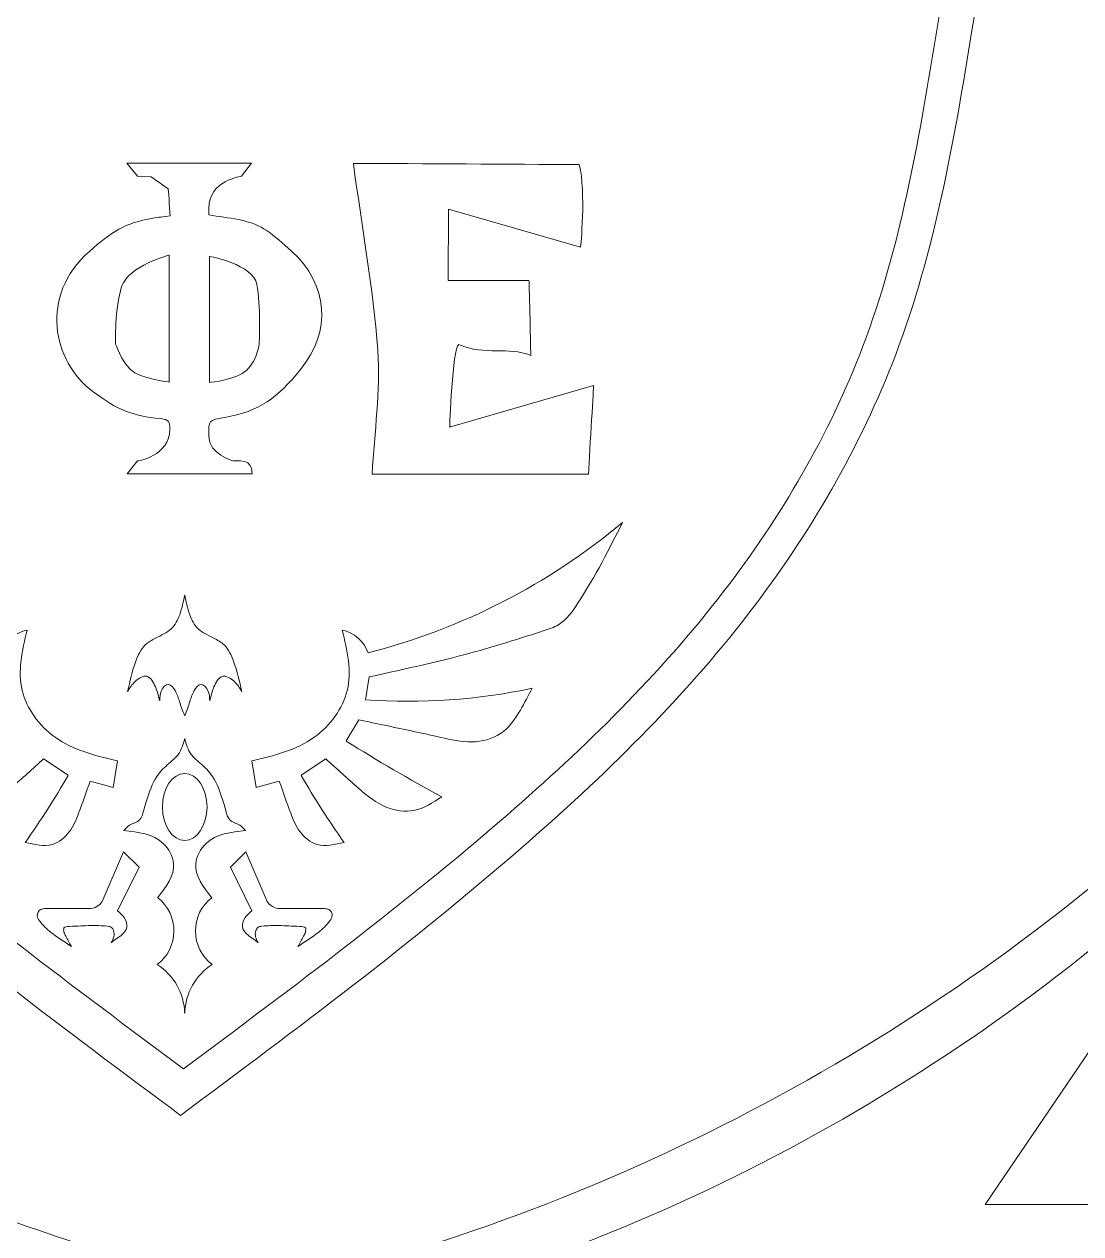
# Model space of a CAD drawing. Header units: inches. Extents: x 0 to 12, y 0 to 12.
# Drawn here: x 9.781 to 10.768, y 6.885 to 8.014 of the extents above; entities that cross this region are included whole.
import ezdxf

# ---------------------------------------------------------------- set-up
doc = ezdxf.new("R2010")
doc.units = ezdxf.units.IN
doc.header["$MEASUREMENT"] = 0

msp = doc.modelspace()

# ---------------------------------------------------------------- linework, layer by layer
at = {"color": 250, "lineweight": 0}
msp.add_line((10.6666, 8.0085), (10.7591, 8.5437), dxfattribs=at)
at = {"color": 5, "lineweight": 0}
for p, q in [((10.6324, 8.0013), (10.7203, 8.5097)), ((10.1003, 7.3838), (10.1035, 7.4051)), ((10.0822, 7.3453), (10.0939, 7.365)), ((9.8226, 7.3132), (9.7994, 7.3286)), ((9.8685, 7.3267), (9.8647, 7.3019)), ((9.9942, 7.3267), (9.998, 7.3019)), ((10.0401, 7.3132), (10.0633, 7.3286)), ((9.8647, 7.3019), (9.843, 7.3076)), ((9.998, 7.3019), (10.0197, 7.3076)), ((9.8544, 7.1954), (9.8743, 7.2418)), ((9.8743, 7.2418), (9.8887, 7.2274)), ((9.9884, 7.2418), (9.974, 7.2274)), ((10.0083, 7.1954), (9.9884, 7.2418)), ((9.8887, 7.2274), (9.8687, 7.1866)), ((9.974, 7.2274), (9.994, 7.1866)), ((9.8007, 7.1887), (9.8424, 7.1887)), ((10.062, 7.1887), (10.0203, 7.1887)), ((10.7774, 7.0572), (10.6789, 6.9125)), ((10.6789, 6.9125), (10.8758, 6.9125))]:
    msp.add_line(p, q, dxfattribs=at)
for centre, radius, start, end in [((9.9531, 8.0128), 0.604, 284.3341, 309.8666), ((9.7906, 7.4172), 0.0322, 101.4674, 161.1937), ((10.0721, 7.4172), 0.0322, 18.8063, 78.5326), ((10.1406, 7.9329), 0.5506, 265.8076, 282.0733), ((10.8737, 8.5997), 1.4833, 237.7506, 241.7403), ((9.1629, 7.6924), 0.7609, 324.5017, 330.1066), ((10.6998, 7.6924), 0.7609, 209.8934, 215.4983), ((10.3569, 8.5598), 1.8077, 227.0707, 255.8739), ((9.6455, 8.5598), 1.8077, 284.1261, 312.9293), ((9.8421, 7.2034), 0.0146, 271.0459, 327.1361), ((9.8821, 7.1679), 0.0392, 306.8379, 52.1804), ((9.9806, 7.1679), 0.0392, 127.8196, 233.1621), ((10.0206, 7.2034), 0.0146, 212.8639, 268.9541), ((9.8753, 7.0894), 0.0561, 1.9204, 57.3192), ((9.9874, 7.0894), 0.0561, 122.6808, 178.0796)]:
    msp.add_arc(centre, radius, start, end, dxfattribs=at)
at = {"color": 250, "lineweight": 0}
for centre, start, end in [((10.419, 8.686), 227.0707, 255.8739), ((9.578, 8.686), 284.1261, 312.9293)]:
    msp.add_arc(centre, 1.9029, start, end, dxfattribs=at)
at = {"color": 5, "lineweight": 0}
msp.add_ellipse((9.9314, 7.2837), major_axis=(0, 0.0313), ratio=0.665933, dxfattribs=at)
for points, knots in [([(10.2675, 8.443), (10.2953, 8.4312), (10.3155, 8.4123), (10.3297, 8.3849), (10.349, 8.3474), (10.3579, 8.308), (10.3579, 8.2663), (10.3579, 8.2576), (10.3565, 8.2489), (10.3557, 8.2402), (10.3563, 8.2318), (10.359, 8.223), (10.3571, 8.2153), (10.3515, 8.1922), (10.3441, 8.1695), (10.3372, 8.1467), (10.3355, 8.141), (10.333, 8.1355), (10.3308, 8.1299), (10.3202, 8.1185), (10.3096, 8.1071), (10.2991, 8.0957), (10.2987, 8.0952), (10.299, 8.0941), (10.2989, 8.0933), (10.2989, 8.0933), (10.299, 8.0936), (10.299, 8.0936), (10.2755, 8.0731), (10.2455, 8.0687), (10.217, 8.061), (10.2085, 8.0587), (10.1992, 8.059), (10.1903, 8.059), (10.036, 8.0589), (9.8817, 8.0588), (9.7274, 8.0592), (9.7155, 8.0592), (9.7109, 8.0549), (9.7079, 8.0442), (9.7009, 8.0193), (9.6925, 7.9949), (9.6853, 7.9701), (9.6829, 7.9616), (9.6793, 7.9581), (9.6696, 7.9581), (9.5467, 7.9584), (9.4237, 7.9582), (9.3007, 7.9578), (9.2891, 7.9577), (9.2847, 7.9625), (9.2846, 7.9732), (9.29, 7.9727), (9.2954, 7.9722), (9.3008, 7.9718), (9.3061, 7.9715), (9.3114, 7.9711), (9.3166, 7.9711), (9.4057, 7.971), (9.4947, 7.971), (9.5837, 7.971), (9.6085, 7.971), (9.6333, 7.9708), (9.6581, 7.9713), (9.6621, 7.9714), (9.6686, 7.9738), (9.6697, 7.9768), (9.6806, 8.0077), (9.6907, 8.039), (9.7011, 8.0702), (9.7059, 8.0706), (9.7107, 8.0714), (9.7155, 8.0714), (9.7733, 8.0715), (9.8311, 8.0714), (9.8888, 8.0715), (9.8931, 8.0715), (9.8975, 8.0719), (9.9028, 8.0721), (9.9028, 8.0907), (9.9029, 8.1081), (9.9028, 8.1255), (9.9025, 8.1621), (9.9021, 8.1987), (9.9018, 8.2353), (9.9056, 8.2392), (9.9094, 8.2431), (9.9131, 8.2471), (9.9144, 8.2439), (9.9168, 8.2408), (9.9168, 8.2377), (9.9171, 8.1897), (9.9171, 8.1416), (9.9172, 8.0936), (9.916, 8.088), (9.9144, 8.0825), (9.9138, 8.0769), (9.9136, 8.0753), (9.916, 8.0734), (9.9172, 8.0716), (9.9789, 8.0716), (10.0406, 8.0716), (10.1033, 8.0716), (10.1033, 8.0834), (10.1034, 8.0935), (10.1033, 8.1037), (10.103, 8.1476), (10.1027, 8.1916), (10.1024, 8.2355), (10.1063, 8.2401), (10.1102, 8.2448), (10.1141, 8.2494), (10.1154, 8.2463), (10.1177, 8.2432), (10.1177, 8.2401), (10.118, 8.1927), (10.1181, 8.1453), (10.1182, 8.0978), (10.1165, 8.0895), (10.1149, 8.0812), (10.1132, 8.0729), (10.1172, 8.0724), (10.1212, 8.0714), (10.1251, 8.0715), (10.1523, 8.072), (10.1796, 8.0725), (10.2068, 8.0735), (10.2655, 8.0756), (10.3099, 8.1083), (10.3287, 8.1638), (10.3431, 8.2065), (10.3452, 8.2503), (10.341, 8.295), (10.3354, 8.3543), (10.3157, 8.4049), (10.26, 8.4349), (10.2625, 8.4376), (10.265, 8.4403), (10.2675, 8.443)], [0, 0, 0, 0, 1, 1, 1, 2, 2, 2, 3, 3, 3, 4, 4, 4, 5, 5, 5, 6, 6, 6, 7, 7, 7, 8, 8, 8, 9, 9, 9, 10, 10, 10, 11, 11, 11, 12, 12, 12, 13, 13, 13, 14, 14, 14, 15, 15, 15, 16, 16, 16, 17, 17, 17, 18, 18, 18, 19, 19, 19, 20, 20, 20, 21, 21, 21, 22, 22, 22, 23, 23, 23, 24, 24, 24, 25, 25, 25, 26, 26, 26, 27, 27, 27, 28, 28, 28, 29, 29, 29, 30, 30, 30, 31, 31, 31, 32, 32, 32, 33, 33, 33, 34, 34, 34, 35, 35, 35, 36, 36, 36, 37, 37, 37, 38, 38, 38, 39, 39, 39, 40, 40, 40, 41, 41, 41, 42, 42, 42, 43, 43, 43, 44, 44, 44, 45, 45, 45, 46, 46, 46, 46]), ([(9.9302, 7.0392), (9.8275, 7.1156), (9.6472, 7.2498), (9.422, 7.4692), (9.2761, 7.7186), (9.2439, 7.9034), (9.2281, 8.0013)], [0, 0, 0, 0, 0.0808468, 0.1419248, 0.197496, 0.2597021, 0.2597021, 0.2597021, 0.2597021]), ([(9.9302, 7.0392), (10.033, 7.1156), (10.2133, 7.2498), (10.4385, 7.4692), (10.5844, 7.7186), (10.6166, 7.9034), (10.6324, 8.0013)], [0, 0, 0, 0, 0.0808468, 0.1419248, 0.197496, 0.2597021, 0.2597021, 0.2597021, 0.2597021]), ([(10.1035, 7.4051), (10.1384, 7.4127), (10.1934, 7.4246), (10.2512, 7.4432), (10.2852, 7.4541), (10.3108, 7.4911), (10.3276, 7.5242), (10.3403, 7.5492)], [0, 0, 0, 0, 0.02753964, 0.04351363, 0.0474821, 0.05463243, 0.07669562, 0.07669562, 0.07669562, 0.07669562]), ([(9.9314, 7.4817), (9.9302, 7.4755), (9.928, 7.4643), (9.9197, 7.4481), (9.9056, 7.4425), (9.8921, 7.4345), (9.8834, 7.416), (9.8802, 7.4009), (9.8781, 7.3914)], [0, 0, 0, 0, 0.00496667, 0.00889983, 0.01334248, 0.01630321, 0.02086423, 0.02843291, 0.02843291, 0.02843291, 0.02843291]), ([(9.9314, 7.4817), (9.9326, 7.4755), (9.9347, 7.4643), (9.943, 7.4481), (9.9571, 7.4425), (9.9706, 7.4345), (9.9793, 7.416), (9.9825, 7.4009), (9.9846, 7.3914)], [0, 0, 0, 0, 0.00496667, 0.00889983, 0.01334248, 0.01630321, 0.02086423, 0.02843291, 0.02843291, 0.02843291, 0.02843291]), ([(9.8685, 7.3267), (9.848, 7.3316), (9.8098, 7.3407), (9.7709, 7.3923), (9.7797, 7.4296), (9.7842, 7.4488)], [0, 0, 0, 0, 0.01607831, 0.02987121, 0.04449574, 0.04449574, 0.04449574, 0.04449574]), ([(9.9942, 7.3267), (10.0148, 7.3316), (10.0529, 7.3407), (10.0918, 7.3923), (10.0831, 7.4296), (10.0785, 7.4488)], [0, 0, 0, 0, 0.01607831, 0.02987121, 0.04449574, 0.04449574, 0.04449574, 0.04449574]), ([(9.908, 7.3828), (9.9069, 7.387), (9.905, 7.3951), (9.8972, 7.4091), (9.884, 7.4013), (9.8801, 7.3947), (9.8781, 7.3914)], [0, 0, 0, 0, 0.00351206, 0.00679766, 0.00978558, 0.01288207, 0.01288207, 0.01288207, 0.01288207]), ([(9.9314, 7.3687), (9.9296, 7.3732), (9.9265, 7.3811), (9.9239, 7.3913), (9.9163, 7.4009), (9.9082, 7.392), (9.9081, 7.386), (9.908, 7.3828)], [0, 0, 0, 0, 0.00367448, 0.00651244, 0.00872326, 0.0109429, 0.0134626, 0.0134626, 0.0134626, 0.0134626]), ([(9.9314, 7.3687), (9.9331, 7.3732), (9.9362, 7.3811), (9.9388, 7.3913), (9.9464, 7.4009), (9.9545, 7.392), (9.9547, 7.386), (9.9547, 7.3828)], [0, 0, 0, 0, 0.00367448, 0.00651244, 0.00872326, 0.0109429, 0.0134626, 0.0134626, 0.0134626, 0.0134626]), ([(9.9547, 7.3828), (9.9558, 7.387), (9.9577, 7.3951), (9.9656, 7.4091), (9.9787, 7.4013), (9.9826, 7.3947), (9.9846, 7.3914)], [0, 0, 0, 0, 0.00351206, 0.00679766, 0.00978558, 0.01288207, 0.01288207, 0.01288207, 0.01288207]), ([(10.0939, 7.365), (10.1194, 7.3597), (10.1545, 7.3524), (10.1987, 7.3421), (10.2285, 7.3495), (10.2446, 7.3723), (10.2523, 7.3877), (10.2558, 7.3946)], [0, 0, 0, 0, 0.02023305, 0.02779216, 0.03497388, 0.04239776, 0.04841567, 0.04841567, 0.04841567, 0.04841567]), ([(9.9314, 7.3475), (9.9299, 7.3422), (9.9274, 7.3335), (9.9166, 7.3243), (9.9042, 7.3133), (9.8977, 7.2961), (9.8933, 7.2819), (9.8903, 7.2699), (9.8802, 7.2679), (9.8761, 7.2634), (9.8745, 7.2616)], [0, 0, 0, 0, 0.00412311, 0.00675957, 0.01082209, 0.01687384, 0.02044886, 0.02277519, 0.025562, 0.02745838, 0.02745838, 0.02745838, 0.02745838]), ([(9.9314, 7.3475), (9.9328, 7.3422), (9.9353, 7.3335), (9.9461, 7.3243), (9.9585, 7.3133), (9.9651, 7.2961), (9.9694, 7.2819), (9.9724, 7.2699), (9.9825, 7.2679), (9.9866, 7.2634), (9.9882, 7.2616)], [0, 0, 0, 0, 0.00412311, 0.00675957, 0.01082209, 0.01687384, 0.02044886, 0.02277519, 0.025562, 0.02745838, 0.02745838, 0.02745838, 0.02745838]), ([(9.7994, 7.3286), (9.7895, 7.3194), (9.7716, 7.303), (9.746, 7.2818), (9.7152, 7.2773), (9.6996, 7.2877), (9.6913, 7.2932)], [0, 0, 0, 0, 0.01052872, 0.01884852, 0.02537562, 0.03288337, 0.03288337, 0.03288337, 0.03288337]), ([(10.0633, 7.3286), (10.0733, 7.3194), (10.0911, 7.303), (10.1167, 7.2818), (10.1475, 7.2773), (10.1631, 7.2877), (10.1714, 7.2932)], [0, 0, 0, 0, 0.01052872, 0.01884852, 0.02537562, 0.03288337, 0.03288337, 0.03288337, 0.03288337]), ([(9.843, 7.3076), (9.8395, 7.2977), (9.8339, 7.2816), (9.8252, 7.2596), (9.8066, 7.2447), (9.7911, 7.2485), (9.7824, 7.2506)], [0, 0, 0, 0, 0.00813648, 0.01321573, 0.01827977, 0.02485473, 0.02485473, 0.02485473, 0.02485473]), ([(10.0197, 7.3076), (10.0232, 7.2977), (10.0288, 7.2816), (10.0375, 7.2596), (10.0561, 7.2447), (10.0716, 7.2485), (10.0803, 7.2506)], [0, 0, 0, 0, 0.00813648, 0.01321573, 0.01827977, 0.02485473, 0.02485473, 0.02485473, 0.02485473]), ([(9.9061, 7.1989), (9.9141, 7.2092), (9.9269, 7.2257), (9.9094, 7.2578), (9.8881, 7.2601), (9.8745, 7.2616)], [0, 0, 0, 0, 0.00906876, 0.01459213, 0.02458282, 0.02458282, 0.02458282, 0.02458282]), ([(9.9566, 7.1989), (9.9486, 7.2092), (9.9358, 7.2257), (9.9533, 7.2578), (9.9746, 7.2601), (9.9882, 7.2616)], [0, 0, 0, 0, 0.00906876, 0.01459213, 0.02458282, 0.02458282, 0.02458282, 0.02458282]), ([(9.8256, 7.1535), (9.819, 7.1577), (9.8082, 7.1645), (9.7975, 7.1743), (9.7924, 7.1824), (9.7956, 7.1885), (9.7992, 7.1887), (9.8007, 7.1887)], [0, 0, 0, 0, 0.00596177, 0.00986587, 0.01130521, 0.01296865, 0.01403095, 0.01403095, 0.01403095, 0.01403095]), ([(9.8687, 7.1866), (9.8709, 7.1847), (9.8756, 7.1809), (9.8801, 7.1669), (9.8682, 7.1617), (9.8629, 7.157), (9.8628, 7.1569)], [0, 0, 0, 0, 0.002263082, 0.004672888, 0.009805081, 0.009973743, 0.009973743, 0.009973743, 0.009973743]), ([(9.994, 7.1866), (9.9918, 7.1847), (9.9871, 7.1809), (9.9826, 7.1669), (9.9945, 7.1617), (9.9998, 7.157), (9.9999, 7.1569)], [0, 0, 0, 0, 0.002263082, 0.004672888, 0.009805081, 0.009973743, 0.009973743, 0.009973743, 0.009973743]), ([(10.0371, 7.1535), (10.0437, 7.1577), (10.0545, 7.1645), (10.0652, 7.1743), (10.0703, 7.1824), (10.0671, 7.1885), (10.0635, 7.1887), (10.062, 7.1887)], [0, 0, 0, 0, 0.00596177, 0.00986587, 0.01130521, 0.01296865, 0.01403095, 0.01403095, 0.01403095, 0.01403095]), ([(9.8256, 7.1535), (9.8237, 7.1567), (9.8212, 7.1611), (9.8185, 7.1665), (9.8178, 7.1719), (9.83, 7.1724), (9.8418, 7.173), (9.8551, 7.173), (9.8631, 7.1717), (9.8667, 7.1658), (9.8648, 7.1604), (9.8628, 7.1569)], [0, 0, 0, 0, 0.00278599, 0.00388366, 0.00486863, 0.00626844, 0.01134116, 0.01538852, 0.01640716, 0.01732059, 0.0203083, 0.0203083, 0.0203083, 0.0203083]), ([(10.0371, 7.1535), (10.039, 7.1567), (10.0416, 7.1611), (10.0442, 7.1665), (10.0449, 7.1719), (10.0327, 7.1724), (10.0209, 7.173), (10.0076, 7.173), (9.9996, 7.1717), (9.996, 7.1658), (9.9979, 7.1604), (9.9999, 7.1569)], [0, 0, 0, 0, 0.00278599, 0.00388366, 0.00486863, 0.00626844, 0.01134116, 0.01538852, 0.01640716, 0.01732059, 0.0203083, 0.0203083, 0.0203083, 0.0203083])]:
    msp.add_open_spline(points, degree=3, knots=knots, dxfattribs=at)
at = {"color": 250, "lineweight": 0}
for points in [[(9.9275, 6.9957), (9.8194, 7.0762), (9.6295, 7.2175), (9.3925, 7.4485), (9.239, 7.711), (9.2051, 7.9055), (9.1884, 8.0085)], [(9.9275, 6.9957), (10.0356, 7.0762), (10.2255, 7.2175), (10.4625, 7.4485), (10.616, 7.711), (10.6499, 7.9055), (10.6666, 8.0085)]]:
    msp.add_open_spline(points, degree=3, knots=[0, 0, 0, 0, 0.0808468, 0.1419248, 0.197496, 0.2597021, 0.2597021, 0.2597021, 0.2597021], dxfattribs=at)
at = {"color": 2, "lineweight": 0}
for points, knots in [([(9.9939, 7.8847), (9.9939, 7.8847), (9.9844, 7.8726), (9.9844, 7.8726), (9.9844, 7.8726), (9.9537, 7.8685), (9.9538, 7.8425), (9.9539, 7.8406), (9.9538, 7.8388), (9.9538, 7.8364), (9.9633, 7.8349), (9.9725, 7.8338), (9.9817, 7.832), (10.0049, 7.8275), (10.0134, 7.8184), (10.0311, 7.8025), (10.0655, 7.7715), (10.0687, 7.7279), (10.0395, 7.692), (10.018, 7.6657), (10.0014, 7.6531), (9.9686, 7.6473), (9.9538, 7.6447), (9.9537, 7.645), (9.9538, 7.6298), (9.954, 7.6129), (9.9765, 7.6068), (9.9765, 7.6068), (9.9765, 7.6068), (9.9812, 7.6067), (9.9836, 7.6067), (9.9954, 7.6067), (9.9942, 7.5946), (9.9942, 7.5946), (9.9942, 7.5946), (9.8776, 7.5946), (9.8776, 7.5946), (9.8776, 7.5946), (9.8873, 7.6067), (9.8873, 7.6067), (9.8873, 7.6067), (9.9173, 7.611), (9.9176, 7.6366), (9.9176, 7.643), (9.9166, 7.6454), (9.9091, 7.6462), (9.882, 7.6488), (9.8683, 7.6546), (9.8459, 7.6713), (9.8079, 7.6997), (9.7952, 7.7607), (9.8424, 7.8024), (9.8629, 7.8205), (9.8752, 7.8289), (9.9017, 7.8334), (9.9066, 7.8342), (9.9115, 7.8347), (9.9178, 7.8356), (9.9173, 7.844), (9.916, 7.8608), (9.916, 7.8608), (9.916, 7.8608), (9.9001, 7.8721), (9.9001, 7.8721), (9.9001, 7.8721), (9.8874, 7.8726), (9.8874, 7.8726), (9.8874, 7.8726), (9.8773, 7.8847), (9.8773, 7.8847), (9.8773, 7.8847), (9.9939, 7.8847), (9.9939, 7.8847)], [0, 0, 0, 0, 1, 1, 1, 2, 2, 2, 3, 3, 3, 4, 4, 4, 5, 5, 5, 6, 6, 6, 7, 7, 7, 8, 8, 8, 9, 9, 9, 10, 10, 10, 11, 11, 11, 12, 12, 12, 13, 13, 13, 14, 14, 14, 15, 15, 15, 16, 16, 16, 17, 17, 17, 18, 18, 18, 19, 19, 19, 20, 20, 20, 21, 21, 21, 22, 22, 22, 23, 23, 23, 24, 24, 24, 24]), ([(10.2999, 7.8835), (10.3063, 7.8574), (10.3011, 7.8063), (10.3011, 7.8063), (10.3011, 7.8063), (10.1778, 7.8417), (10.1778, 7.8417), (10.1778, 7.8417), (10.1773, 7.7751), (10.1773, 7.7751), (10.1773, 7.7751), (10.2529, 7.7751), (10.2529, 7.7751), (10.2529, 7.7751), (10.2545, 7.7187), (10.2545, 7.7052), (10.2334, 7.714), (10.2123, 7.7048), (10.1873, 7.7153), (10.1813, 7.7116), (10.1788, 7.6383), (10.1788, 7.6383), (10.1788, 7.6383), (10.3133, 7.6773), (10.3133, 7.6773), (10.3133, 7.6773), (10.3098, 7.6189), (10.3084, 7.5944), (10.2339, 7.5944), (10.1642, 7.5944), (10.1064, 7.5944), (10.1085, 7.6338), (10.1145, 7.6722), (10.1117, 7.71), (10.1073, 7.7684), (10.0968, 7.8263), (10.0889, 7.8845), (10.1533, 7.8845), (10.2356, 7.8835), (10.2999, 7.8835)], [0, 0, 0, 0, 1, 1, 1, 2, 2, 2, 3, 3, 3, 4, 4, 4, 5, 5, 5, 6, 6, 6, 7, 7, 7, 8, 8, 8, 9, 9, 9, 10, 10, 10, 11, 11, 11, 12, 12, 12, 13, 13, 13, 13]), ([(9.917, 7.7989), (9.917, 7.7989), (9.879, 7.7892), (9.8725, 7.7695), (9.8661, 7.7497), (9.8666, 7.7164), (9.8666, 7.7164), (9.8666, 7.7164), (9.8721, 7.7004), (9.8807, 7.692), (9.8893, 7.6835), (9.917, 7.6804), (9.917, 7.6804), (9.917, 7.6804), (9.917, 7.7989), (9.917, 7.7989)], [0, 0, 0, 0, 1, 1, 1, 2, 2, 2, 3, 3, 3, 4, 4, 4, 5, 5, 5, 5]), ([(9.9546, 7.6801), (9.9563, 7.6801), (9.9794, 7.6824), (9.9893, 7.6914), (9.9992, 7.7004), (10.001, 7.7166), (10.001, 7.7166), (10.001, 7.7166), (10.0025, 7.7526), (9.9988, 7.7715), (9.9952, 7.7904), (9.9545, 7.7977), (9.9545, 7.7977), (9.9545, 7.7977), (9.9546, 7.7346), (9.9546, 7.6801)], [0, 0, 0, 0, 1, 1, 1, 2, 2, 2, 3, 3, 3, 4, 4, 4, 5, 5, 5, 5])]:
    msp.add_open_spline(points, degree=3, knots=knots, dxfattribs=at)

doc.saveas('drawing.dxf')
